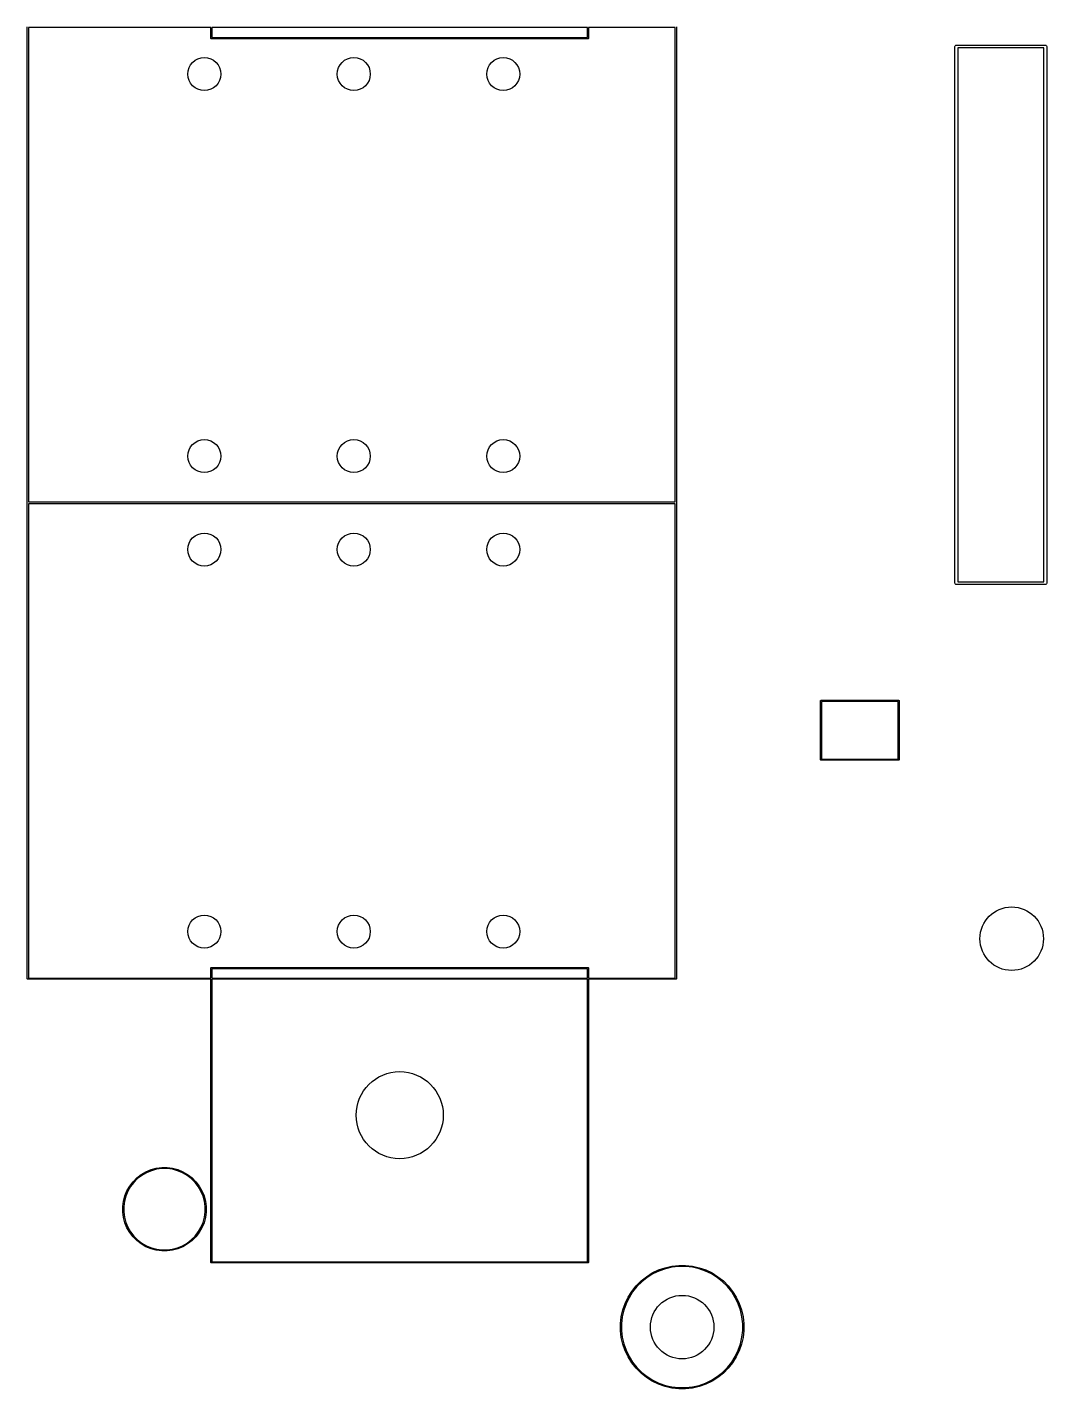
# Model space of a CAD drawing. Header units: inches. Extents: x 0.56 to 7.71, y -5.14 to -0.64.
# Drawn here: x 0.558 to 2.263, y -5.143 to -2.865 of the extents above; entities that cross this region are included whole.
import ezdxf

# ---------------------------------------------------------------- set-up
doc = ezdxf.new("R2010")
doc.units = ezdxf.units.IN
doc.header["$MEASUREMENT"] = 0
doc.layers.add('BLACK', color=250, linetype='CONTINUOUS')

msp = doc.modelspace()

# ---------------------------------------------------------------- linework, layer by layer
at = {"layer": 'BLACK', "linetype": 'CONTINUOUS'}
for p, q in [((0.5581, -3.6602), (0.5581, -2.865)), ((0.8652, -2.8659), (0.56, -2.8659)), ((0.56, -2.8659), (0.56, -3.6593)), ((0.8652, -2.8839), (0.8652, -2.8659)), ((0.8671, -2.8659), (0.8671, -2.8829)), ((1.4951, -2.8659), (0.8671, -2.8659)), ((1.4951, -2.8829), (1.4951, -2.8659)), ((1.497, -2.8659), (1.497, -2.8839)), ((1.6419, -2.8659), (1.497, -2.8659)), ((1.6419, -3.6593), (1.6419, -2.8659)), ((1.6439, -2.865), (1.6439, -3.6602)), ((0.8652, -2.8842), (0.8652, -2.8839)), ((0.8658, -2.8848), (0.8652, -2.8842)), ((0.8661, -2.8848), (0.8658, -2.8848)), ((1.4961, -2.8848), (0.8661, -2.8848)), ((0.8671, -2.8829), (1.4951, -2.8829)), ((1.4964, -2.8848), (1.4961, -2.8848)), ((1.497, -2.8842), (1.4964, -2.8848)), ((1.497, -2.8839), (1.497, -2.8842)), ((2.1098, -2.8976), (2.11, -2.8967)), ((2.1098, -3.7953), (2.1098, -2.8976)), ((2.11, -2.8967), (2.1113, -2.8955)), ((2.1113, -2.8955), (2.1122, -2.8953)), ((2.1122, -2.8953), (2.261, -2.8953)), ((2.1146, -2.9), (2.1146, -3.7929)), ((2.2587, -2.9), (2.1146, -2.9)), ((2.2587, -3.7929), (2.2587, -2.9)), ((2.261, -2.8953), (2.2619, -2.8955)), ((2.2619, -2.8955), (2.2632, -2.8967)), ((2.2632, -2.8967), (2.2634, -2.8976)), ((2.2634, -2.8976), (2.2634, -3.7953)), ((0.5581, -4.4567), (0.5581, -3.6602)), ((0.56, -3.6593), (1.6419, -3.6593)), ((0.56, -3.6624), (0.56, -4.4557)), ((1.6419, -3.6624), (0.56, -3.6624)), ((1.6419, -4.4557), (1.6419, -3.6624)), ((1.6439, -3.6602), (1.6439, -4.4567)), ((2.11, -3.7962), (2.1098, -3.7953)), ((2.1113, -3.7975), (2.11, -3.7962)), ((2.1122, -3.7976), (2.1113, -3.7975)), ((2.261, -3.7976), (2.1122, -3.7976)), ((2.1146, -3.7929), (2.2587, -3.7929)), ((2.2619, -3.7975), (2.261, -3.7976)), ((2.2632, -3.7962), (2.2619, -3.7975)), ((2.2634, -3.7953), (2.2632, -3.7962)), ((1.8848, -3.9921), (1.8849, -3.9917)), ((1.8848, -4.0906), (1.8848, -3.9921)), ((1.8849, -3.9917), (1.8855, -3.9912)), ((1.8855, -3.9912), (1.8858, -3.9911)), ((1.8858, -3.9911), (2.0157, -3.9911)), ((1.8868, -3.9931), (1.8868, -4.0896)), ((2.0148, -3.9931), (1.8868, -3.9931)), ((2.0148, -4.0896), (2.0148, -3.9931)), ((2.0157, -3.9911), (2.0161, -3.9912)), ((2.0161, -3.9912), (2.0167, -3.9917)), ((2.0167, -3.9917), (2.0167, -3.9921)), ((2.0167, -3.9921), (2.0167, -4.0906)), ((1.8849, -4.0909), (1.8848, -4.0906)), ((1.8855, -4.0915), (1.8849, -4.0909)), ((1.8858, -4.0915), (1.8855, -4.0915)), ((2.0157, -4.0915), (1.8858, -4.0915)), ((1.8868, -4.0896), (2.0148, -4.0896)), ((2.0161, -4.0915), (2.0157, -4.0915)), ((2.0167, -4.0909), (2.0161, -4.0915)), ((2.0167, -4.0906), (2.0167, -4.0909)), ((0.8652, -4.4386), (0.8658, -4.4381)), ((0.8652, -4.439), (0.8652, -4.4386)), ((0.8652, -4.4557), (0.8652, -4.439)), ((0.8658, -4.4381), (0.8661, -4.438)), ((0.8661, -4.438), (1.4961, -4.438)), ((0.8671, -4.44), (0.8671, -4.4557)), ((1.4951, -4.44), (0.8671, -4.44)), ((1.4951, -4.4557), (1.4951, -4.44)), ((1.4961, -4.438), (1.4964, -4.4381)), ((1.4964, -4.4381), (1.497, -4.4386)), ((1.497, -4.4386), (1.497, -4.439)), ((1.497, -4.439), (1.497, -4.4557)), ((0.5581, -4.4571), (0.5581, -4.4567)), ((0.5587, -4.4576), (0.5581, -4.4571)), ((0.5591, -4.4577), (0.5587, -4.4576)), ((0.8652, -4.4577), (0.5591, -4.4577)), ((0.56, -4.4557), (0.8652, -4.4557)), ((0.8652, -4.9311), (0.8652, -4.4577)), ((0.8671, -4.4557), (1.4951, -4.4557)), ((0.8671, -4.4577), (0.8671, -4.9301)), ((1.4951, -4.4577), (0.8671, -4.4577)), ((1.4951, -4.9301), (1.4951, -4.4577)), ((1.497, -4.4557), (1.6419, -4.4557)), ((1.6429, -4.4577), (1.497, -4.4577)), ((1.497, -4.4577), (1.497, -4.9311)), ((1.6433, -4.4576), (1.6429, -4.4577)), ((1.6438, -4.4571), (1.6433, -4.4576)), ((1.6439, -4.4567), (1.6438, -4.4571)), ((0.7488, -4.7842), (0.7567, -4.7796)), ((0.7575, -4.7813), (0.7498, -4.7857)), ((0.7567, -4.7796), (0.7652, -4.7761)), ((0.7657, -4.7779), (0.7575, -4.7813)), ((0.7652, -4.7761), (0.774, -4.7738)), ((0.7743, -4.7755), (0.7657, -4.7779)), ((0.774, -4.7738), (0.7831, -4.7726)), ((0.7832, -4.7744), (0.7743, -4.7755)), ((0.7831, -4.7726), (0.7922, -4.7726)), ((0.7921, -4.7744), (0.7832, -4.7744)), ((0.8009, -4.7755), (0.7921, -4.7744)), ((0.7922, -4.7726), (0.8013, -4.7738)), ((0.8095, -4.7779), (0.8009, -4.7755)), ((0.8013, -4.7738), (0.8101, -4.7761)), ((0.8177, -4.7813), (0.8095, -4.7779)), ((0.8101, -4.7761), (0.8185, -4.7796)), ((0.8254, -4.7857), (0.8177, -4.7813)), ((0.8185, -4.7796), (0.8264, -4.7842)), ((0.7249, -4.8114), (0.7295, -4.8035)), ((0.731, -4.8045), (0.7266, -4.8122)), ((0.7295, -4.8035), (0.7351, -4.7962)), ((0.7365, -4.7974), (0.731, -4.8045)), ((0.7351, -4.7962), (0.7415, -4.7898)), ((0.7427, -4.7911), (0.7365, -4.7974)), ((0.7415, -4.7898), (0.7488, -4.7842)), ((0.7498, -4.7857), (0.7427, -4.7911)), ((0.8325, -4.7911), (0.8254, -4.7857)), ((0.8264, -4.7842), (0.8337, -4.7898)), ((0.8388, -4.7974), (0.8325, -4.7911)), ((0.8337, -4.7898), (0.8402, -4.7962)), ((0.8442, -4.8045), (0.8388, -4.7974)), ((0.8402, -4.7962), (0.8457, -4.8035)), ((0.8487, -4.8122), (0.8442, -4.8045)), ((0.8457, -4.8035), (0.8503, -4.8114)), ((0.7191, -4.8287), (0.7214, -4.8198)), ((0.7232, -4.8204), (0.7209, -4.829)), ((0.7214, -4.8198), (0.7249, -4.8114)), ((0.7266, -4.8122), (0.7232, -4.8204)), ((0.8521, -4.8204), (0.8487, -4.8122)), ((0.8503, -4.8114), (0.8538, -4.8198)), ((0.8544, -4.829), (0.8521, -4.8204)), ((0.8538, -4.8198), (0.8562, -4.8287)), ((0.7179, -4.8377), (0.7191, -4.8287)), ((0.7179, -4.8378), (0.7179, -4.8377)), ((0.7179, -4.8469), (0.7179, -4.8378)), ((0.7191, -4.8559), (0.7179, -4.8469)), ((0.7209, -4.829), (0.7197, -4.8378)), ((0.7197, -4.8378), (0.7197, -4.8467)), ((0.7197, -4.8467), (0.7209, -4.8556)), ((0.8555, -4.8378), (0.8544, -4.829)), ((0.8544, -4.8556), (0.8555, -4.8467)), ((0.8555, -4.8467), (0.8555, -4.8378)), ((0.8562, -4.8287), (0.8574, -4.8377)), ((0.8574, -4.8469), (0.8562, -4.8559)), ((0.8574, -4.8377), (0.8574, -4.8469)), ((0.7214, -4.8648), (0.7191, -4.8559)), ((0.7209, -4.8556), (0.7232, -4.8642)), ((0.7249, -4.8732), (0.7214, -4.8648)), ((0.7232, -4.8642), (0.7266, -4.8724)), ((0.7266, -4.8724), (0.731, -4.8801)), ((0.8442, -4.8801), (0.8487, -4.8724)), ((0.8487, -4.8724), (0.8521, -4.8642)), ((0.8538, -4.8648), (0.8503, -4.8732)), ((0.8521, -4.8642), (0.8544, -4.8556)), ((0.8562, -4.8559), (0.8538, -4.8648)), ((0.7295, -4.8811), (0.7249, -4.8732)), ((0.7351, -4.8884), (0.7295, -4.8811)), ((0.731, -4.8801), (0.7365, -4.8872)), ((0.7415, -4.8948), (0.7351, -4.8884)), ((0.7365, -4.8872), (0.7427, -4.8935)), ((0.7488, -4.9004), (0.7415, -4.8948)), ((0.7427, -4.8935), (0.7498, -4.8989)), ((0.8254, -4.8989), (0.8325, -4.8935)), ((0.8337, -4.8948), (0.8264, -4.9004)), ((0.8325, -4.8935), (0.8388, -4.8872)), ((0.8402, -4.8884), (0.8337, -4.8948)), ((0.8388, -4.8872), (0.8442, -4.8801)), ((0.8457, -4.8811), (0.8402, -4.8884)), ((0.8503, -4.8732), (0.8457, -4.8811)), ((0.7567, -4.905), (0.7488, -4.9004)), ((0.7498, -4.8989), (0.7575, -4.9033)), ((0.7652, -4.9085), (0.7567, -4.905)), ((0.7575, -4.9033), (0.7657, -4.9067)), ((0.774, -4.9108), (0.7652, -4.9085)), ((0.7657, -4.9067), (0.7743, -4.909)), ((0.7831, -4.912), (0.774, -4.9108)), ((0.7743, -4.909), (0.7832, -4.9102)), ((0.7922, -4.912), (0.7831, -4.912)), ((0.7832, -4.9102), (0.7921, -4.9102)), ((0.7921, -4.9102), (0.8009, -4.909)), ((0.8013, -4.9108), (0.7922, -4.912)), ((0.8009, -4.909), (0.8095, -4.9067)), ((0.8101, -4.9085), (0.8013, -4.9108)), ((0.8095, -4.9067), (0.8177, -4.9033)), ((0.8185, -4.905), (0.8101, -4.9085)), ((0.8177, -4.9033), (0.8254, -4.8989)), ((0.8264, -4.9004), (0.8185, -4.905)), ((0.8652, -4.9315), (0.8652, -4.9311)), ((0.8658, -4.932), (0.8652, -4.9315)), ((0.8661, -4.9321), (0.8658, -4.932)), ((1.4961, -4.9321), (0.8661, -4.9321)), ((0.8671, -4.9301), (1.4951, -4.9301)), ((1.4964, -4.932), (1.4961, -4.9321)), ((1.497, -4.9315), (1.4964, -4.932)), ((1.497, -4.9311), (1.497, -4.9315)), ((1.614, -4.9439), (1.6249, -4.9401)), ((1.6249, -4.9401), (1.6362, -4.9375)), ((1.6365, -4.9393), (1.6254, -4.9418)), ((1.6362, -4.9375), (1.6477, -4.9362)), ((1.6479, -4.938), (1.6365, -4.9393)), ((1.6477, -4.9362), (1.6593, -4.9362)), ((1.6592, -4.938), (1.6479, -4.938)), ((1.6706, -4.9393), (1.6592, -4.938)), ((1.6593, -4.9362), (1.6709, -4.9375)), ((1.6817, -4.9418), (1.6706, -4.9393)), ((1.6709, -4.9375), (1.6822, -4.9401)), ((1.6822, -4.9401), (1.6931, -4.9439)), ((1.5765, -4.9705), (1.5847, -4.9623)), ((1.5859, -4.9637), (1.5778, -4.9717)), ((1.5847, -4.9623), (1.5937, -4.9551)), ((1.5948, -4.9566), (1.5859, -4.9637)), ((1.5937, -4.9551), (1.6036, -4.9489)), ((1.6044, -4.9505), (1.5948, -4.9566)), ((1.6036, -4.9489), (1.614, -4.9439)), ((1.6147, -4.9456), (1.6044, -4.9505)), ((1.6254, -4.9418), (1.6147, -4.9456)), ((1.6924, -4.9456), (1.6817, -4.9418)), ((1.7027, -4.9505), (1.6924, -4.9456)), ((1.6931, -4.9439), (1.7035, -4.9489)), ((1.7123, -4.9566), (1.7027, -4.9505)), ((1.7035, -4.9489), (1.7133, -4.9551)), ((1.7212, -4.9637), (1.7123, -4.9566)), ((1.7133, -4.9551), (1.7224, -4.9623)), ((1.7293, -4.9717), (1.7212, -4.9637)), ((1.7224, -4.9623), (1.7306, -4.9705)), ((1.5631, -4.9894), (1.5693, -4.9796)), ((1.5707, -4.9806), (1.5647, -4.9903)), ((1.5693, -4.9796), (1.5765, -4.9705)), ((1.5778, -4.9717), (1.5707, -4.9806)), ((1.7364, -4.9806), (1.7293, -4.9717)), ((1.7306, -4.9705), (1.7378, -4.9796)), ((1.7424, -4.9903), (1.7364, -4.9806)), ((1.7378, -4.9796), (1.744, -4.9894)), ((1.5542, -5.0108), (1.5581, -4.9998)), ((1.5597, -5.0005), (1.556, -5.0113)), ((1.5581, -4.9998), (1.5631, -4.9894)), ((1.5647, -4.9903), (1.5597, -5.0005)), ((1.7474, -5.0005), (1.7424, -4.9903)), ((1.744, -4.9894), (1.749, -4.9998)), ((1.7511, -5.0113), (1.7474, -5.0005)), ((1.749, -4.9998), (1.7529, -5.0108)), ((1.5504, -5.0336), (1.5517, -5.0221)), ((1.5517, -5.0221), (1.5542, -5.0108)), ((1.5534, -5.0224), (1.5522, -5.0337)), ((1.556, -5.0113), (1.5534, -5.0224)), ((1.7536, -5.0224), (1.7511, -5.0113)), ((1.7529, -5.0108), (1.7554, -5.0221)), ((1.7549, -5.0337), (1.7536, -5.0224)), ((1.7554, -5.0221), (1.7567, -5.0336)), ((1.5504, -5.0337), (1.5504, -5.0336)), ((1.5504, -5.0452), (1.5504, -5.0337)), ((1.5517, -5.0567), (1.5504, -5.0452)), ((1.5522, -5.0337), (1.5522, -5.0451)), ((1.5522, -5.0451), (1.5534, -5.0564)), ((1.7536, -5.0564), (1.7549, -5.0451)), ((1.7549, -5.0451), (1.7549, -5.0337)), ((1.7567, -5.0452), (1.7554, -5.0567)), ((1.7567, -5.0336), (1.7567, -5.0452)), ((1.5542, -5.068), (1.5517, -5.0567)), ((1.5534, -5.0564), (1.556, -5.0675)), ((1.5581, -5.0789), (1.5542, -5.068)), ((1.556, -5.0675), (1.5597, -5.0782)), ((1.7474, -5.0782), (1.7511, -5.0675)), ((1.7529, -5.068), (1.749, -5.0789)), ((1.7511, -5.0675), (1.7536, -5.0564)), ((1.7554, -5.0567), (1.7529, -5.068)), ((1.5631, -5.0894), (1.5581, -5.0789)), ((1.5597, -5.0782), (1.5647, -5.0885)), ((1.5693, -5.0992), (1.5631, -5.0894)), ((1.5647, -5.0885), (1.5707, -5.0981)), ((1.5765, -5.1082), (1.5693, -5.0992)), ((1.5707, -5.0981), (1.5778, -5.107)), ((1.7293, -5.107), (1.7364, -5.0981)), ((1.7378, -5.0992), (1.7306, -5.1082)), ((1.7364, -5.0981), (1.7424, -5.0885)), ((1.744, -5.0894), (1.7378, -5.0992)), ((1.7424, -5.0885), (1.7474, -5.0782)), ((1.749, -5.0789), (1.744, -5.0894)), ((1.5847, -5.1164), (1.5765, -5.1082)), ((1.5778, -5.107), (1.5859, -5.1151)), ((1.5937, -5.1237), (1.5847, -5.1164)), ((1.5859, -5.1151), (1.5948, -5.1222)), ((1.5948, -5.1222), (1.6044, -5.1282)), ((1.7027, -5.1282), (1.7123, -5.1222)), ((1.7123, -5.1222), (1.7212, -5.1151)), ((1.7224, -5.1164), (1.7133, -5.1237)), ((1.7212, -5.1151), (1.7293, -5.107)), ((1.7306, -5.1082), (1.7224, -5.1164)), ((1.6036, -5.1298), (1.5937, -5.1237)), ((1.614, -5.1348), (1.6036, -5.1298)), ((1.6044, -5.1282), (1.6147, -5.1332)), ((1.6249, -5.1387), (1.614, -5.1348)), ((1.6147, -5.1332), (1.6254, -5.1369)), ((1.6362, -5.1413), (1.6249, -5.1387)), ((1.6254, -5.1369), (1.6365, -5.1395)), ((1.6477, -5.1426), (1.6362, -5.1413)), ((1.6365, -5.1395), (1.6479, -5.1407)), ((1.6593, -5.1426), (1.6477, -5.1426)), ((1.6479, -5.1407), (1.6592, -5.1407)), ((1.6592, -5.1407), (1.6706, -5.1395)), ((1.6709, -5.1413), (1.6593, -5.1426)), ((1.6706, -5.1395), (1.6817, -5.1369)), ((1.6822, -5.1387), (1.6709, -5.1413)), ((1.6817, -5.1369), (1.6924, -5.1332)), ((1.6931, -5.1348), (1.6822, -5.1387)), ((1.6924, -5.1332), (1.7027, -5.1282)), ((1.7035, -5.1298), (1.6931, -5.1348)), ((1.7133, -5.1237), (1.7035, -5.1298))]:
    msp.add_line(p, q, dxfattribs=at)
at = {"layer": 'BLACK'}
for centre, radius in [((0.8543, -2.9437), 0.0276), ((0.8543, -2.9437), 0.0276), ((1.1043, -2.9437), 0.0276), ((1.1043, -2.9437), 0.0276), ((1.3543, -2.9437), 0.0276), ((1.3543, -2.9437), 0.0276), ((0.8543, -3.5827), 0.0276), ((0.8543, -3.5827), 0.0276), ((1.1043, -3.5827), 0.0276), ((1.1043, -3.5827), 0.0276), ((1.3543, -3.5827), 0.0276), ((1.3543, -3.5827), 0.0276), ((0.8543, -3.739), 0.0276), ((0.8543, -3.739), 0.0276), ((1.1043, -3.739), 0.0276), ((1.1043, -3.739), 0.0276), ((1.3543, -3.739), 0.0276), ((1.3543, -3.739), 0.0276), ((2.2047, -4.3898), 0.0531), ((2.2047, -4.3898), 0.0531), ((0.8543, -4.378), 0.0276), ((0.8543, -4.378), 0.0276), ((1.1043, -4.378), 0.0276), ((1.1043, -4.378), 0.0276), ((1.3543, -4.378), 0.0276), ((1.3543, -4.378), 0.0276), ((1.1811, -4.685), 0.0728), ((1.1811, -4.685), 0.0728), ((1.6535, -5.0394), 0.0531), ((1.6535, -5.0394), 0.0531)]:
    msp.add_circle(centre, radius, dxfattribs=at)

doc.saveas('drawing.dxf')
